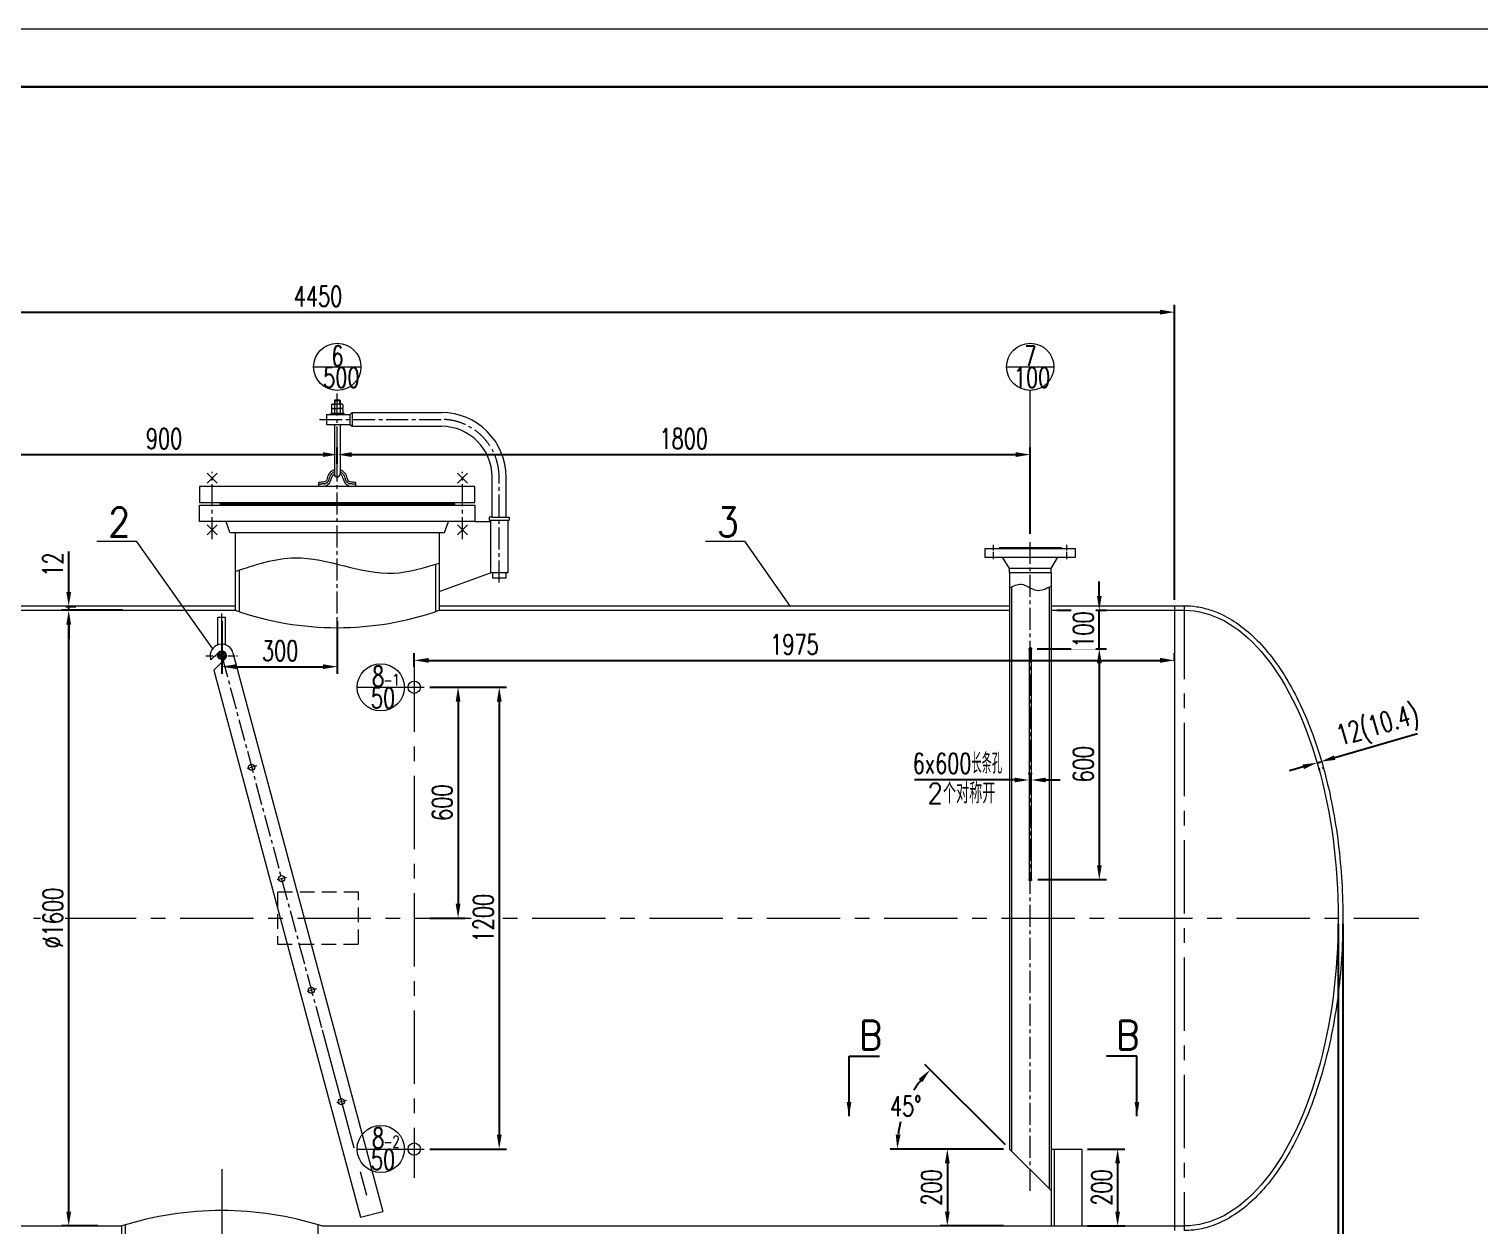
# Model space of a CAD drawing. Header units: millimetres. Extents: x 35105 to 422189, y -71206 to 1224.
# Drawn here: x 404793 to 408562, y -65407 to -62296 of the extents above; entities that cross this region are included whole.
import ezdxf
from ezdxf.enums import TextEntityAlignment as Align

# ---------------------------------------------------------------- set-up
doc = ezdxf.new("R2010")
doc.units = ezdxf.units.MM
for name, pattern in [('ACAD_ISO05W100', [33, 24, -3, 0, -3, 0, -3]), ('CENTER2', [28.575, 19.05, -3.175, 3.175, -3.175]), ('CENTERX2', [101.6, 63.5, -12.7, 12.7, -12.7]), ('DASHED', [19.05, 12.7, -6.35])]:
    doc.linetypes.add(name, pattern=pattern)
doc.layers.get('0').update_dxf_attribs({"lineweight": 18})
doc.layers.get('Defpoints').update_dxf_attribs({"lineweight": 18})
doc.layers.add('BORDER', color=7, linetype='Continuous')
for name, color, linetype, lineweight in [('短点划线', 1, 'CENTER2', 13), ('细实线', 1, 'Continuous', 13), ('虚线', 1, 'DASHED', 13), ('长点划线', 1, 'CENTERX2', 13)]:
    doc.layers.add(name, color=color, linetype=linetype, lineweight=lineweight)
doc.styles.add('HZ0', font='TXT.shx', dxfattribs={"width": 0.7, "bigfont": 'gbcbig.shx'})
doc.styles.get("Standard").update_dxf_attribs({"font": 'gbenor.shx', "width": 0.7, "bigfont": 'gbcbig.shx'})
doc.dimstyles.new('15倍', dxfattribs={"dimscale": 15, "dimtxt": 3.5, "dimasz": 2.5, "dimexe": 1.25, "dimexo": 1, "dimgap": 1, "dimtad": 1, "dimdec": 1, "dimdsep": 46, "dimtxsty": 'Standard', "dimcen": 0, "dimclrd": 1, "dimclre": 1, "dimclrt": 1, "dimadec": 0, "dimazin": 0, "dimtfac": 1, "dimtdec": 1, "dimtmove": 2, "dimatfit": 3, "dimfxl": 1, "dimtfill": 1, "dimarcsym": 0})
doc.dimstyles.new('15倍$0', dxfattribs={"dimscale": 15, "dimtxt": 3.5, "dimasz": 2.5, "dimexe": 1.25, "dimexo": 1, "dimgap": 1, "dimtad": 1, "dimdec": 1, "dimdsep": 46, "dimtxsty": 'HZ0', "dimcen": 0, "dimclrd": 1, "dimclre": 1, "dimclrt": 1, "dimadec": 0, "dimazin": 0, "dimtfac": 1, "dimtdec": 1, "dimtmove": 2, "dimatfit": 3, "dimfxl": 1, "dimtfill": 1, "dimarcsym": 0})
doc.dimstyles.new('15倍$2', dxfattribs={"dimscale": 15, "dimtxt": 3.5, "dimasz": 2.5, "dimexe": 1.25, "dimexo": 1, "dimgap": 1, "dimtad": 1, "dimtih": 1, "dimtoh": 1, "dimdec": 1, "dimdsep": 46, "dimtxsty": 'HZ0', "dimcen": 0, "dimclrd": 1, "dimclre": 1, "dimclrt": 1, "dimadec": 0, "dimazin": 0, "dimtfac": 1, "dimtdec": 1, "dimtmove": 2, "dimatfit": 3, "dimfxl": 1, "dimtfill": 1, "dimarcsym": 0})

# ---------------------------------------------------------------- blocks, each defined once
blk = doc.blocks.new('*D101')
at = {"color": 1, "linetype": 'Continuous', "lineweight": -2, "ltscale": 3, "transparency": 16777216}
for p, q in [((405834.4, -64006.5), (406033.3, -64006.5)), ((406014.5, -64044), (406014.5, -65169)), ((405834.4, -65206.5), (406033.3, -65206.5))]:
    blk.add_line(p, q, dxfattribs=at)
at = {"color": 1, "ltscale": 3, "transparency": 16777216}
for points in [[(406008.3, -64044), (406020.8, -64044), (406014.5, -64006.5)], [(406008.3, -65169), (406020.8, -65169), (406014.5, -65206.5)]]:
    blk.add_solid(points, dxfattribs=at)
at = {"layer": 'Defpoints', "color": 0, "ltscale": 3, "transparency": 16777216}
for p in [(405819.4, -64006.5), (405819.4, -65206.5), (406014.5, -65206.5)]:
    blk.add_point(p, dxfattribs=at)
at = {"color": 1, "ltscale": 3, "transparency": 16777216, "insert": (405973.3, -64606.5), "char_height": 52.5, "attachment_point": 5, "rotation": 90, "style": 'HZ0', "bg_fill": 3, "box_fill_scale": 1.1, "bg_fill_color": 256, "bg_fill_true_color": 13158600, "bg_fill_transparency": 697}
blk.add_mtext('1200', dxfattribs=at)
blk = doc.blocks.new('*D110')
at = {"layer": 'Defpoints', "color": 0, "ltscale": 3, "transparency": 16777216}
for p in [(405593.8, -63401.9), (405593.8, -63440.7), (404693.8, -63620.8)]:
    blk.add_point(p, dxfattribs=at)
at = {"layer": '细实线', "color": 1, "linetype": 'Continuous', "lineweight": -2, "ltscale": 3, "transparency": 16777216}
for p, q in [((404693.8, -63605.8), (404693.8, -63383.1)), ((405593.8, -63425.7), (405593.8, -63383.1)), ((404731.3, -63401.9), (405556.3, -63401.9))]:
    blk.add_line(p, q, dxfattribs=at)
at = {"layer": '细实线', "color": 1, "ltscale": 3, "transparency": 16777216}
for points in [[(404731.3, -63395.6), (404731.3, -63408.1), (404693.8, -63401.9)], [(405556.3, -63395.6), (405556.3, -63408.1), (405593.8, -63401.9)]]:
    blk.add_solid(points, dxfattribs=at)
at = {"layer": '细实线', "color": 1, "ltscale": 3, "transparency": 16777216, "insert": (405143.8, -63360.6), "char_height": 52.5, "attachment_point": 5, "style": 'HZ0', "bg_fill": 3, "box_fill_scale": 1.1, "bg_fill_color": 256, "bg_fill_true_color": 13158600, "bg_fill_transparency": 3402}
blk.add_mtext('900', dxfattribs=at)
blk = doc.blocks.new('*D111')
at = {"layer": 'Defpoints', "color": 0, "ltscale": 3, "transparency": 16777216}
for p in [(405593.8, -63425.7), (407393.8, -63401.9), (407393.8, -63622.8)]:
    blk.add_point(p, dxfattribs=at)
at = {"layer": '细实线', "color": 1, "lineweight": -2, "ltscale": 3, "transparency": 16777216}
for p, q in [((405593.8, -63410.7), (405593.8, -63383.1)), ((407393.8, -63607.8), (407393.8, -63383.1)), ((405631.3, -63401.9), (407356.3, -63401.9))]:
    blk.add_line(p, q, dxfattribs=at)
at = {"layer": '细实线', "color": 1, "ltscale": 3, "transparency": 16777216}
for points in [[(405631.3, -63395.6), (405631.3, -63408.1), (405593.8, -63401.9)], [(407356.3, -63395.6), (407356.3, -63408.1), (407393.8, -63401.9)]]:
    blk.add_solid(points, dxfattribs=at)
at = {"layer": '细实线', "color": 1, "ltscale": 3, "transparency": 16777216, "insert": (406493.8, -63360.6), "char_height": 52.5, "attachment_point": 5, "style": 'HZ0', "bg_fill": 3, "box_fill_scale": 1.1, "bg_fill_color": 256, "bg_fill_true_color": 13158600, "bg_fill_transparency": 3597}
blk.add_mtext('1800', dxfattribs=at)
blk = doc.blocks.new('*D112')
at = {"color": 1, "lineweight": -2, "ltscale": 3, "transparency": 16777216}
for p, q in [((407411.8, -63906.5), (407592, -63906.5)), ((407573.2, -63944), (407573.2, -64469)), ((407413.4, -64506.5), (407592, -64506.5))]:
    blk.add_line(p, q, dxfattribs=at)
at = {"color": 1, "ltscale": 3, "transparency": 16777216}
for points in [[(407567, -63944), (407579.5, -63944), (407573.2, -63906.5)], [(407567, -64469), (407579.5, -64469), (407573.2, -64506.5)]]:
    blk.add_solid(points, dxfattribs=at)
at = {"layer": 'Defpoints', "color": 0, "ltscale": 3, "transparency": 16777216}
for p in [(407396.8, -63906.5), (407398.4, -64506.5), (407573.2, -64506.5)]:
    blk.add_point(p, dxfattribs=at)
at = {"color": 1, "ltscale": 3, "transparency": 16777216, "insert": (407532, -64206.5), "char_height": 52.5, "attachment_point": 5, "rotation": 90, "style": 'HZ0', "bg_fill": 3, "box_fill_scale": 1.1, "bg_fill_color": 256, "bg_fill_true_color": 13158600, "bg_fill_transparency": 3547}
blk.add_mtext('600', dxfattribs=at)
blk = doc.blocks.new('*D113')
at = {"color": 1, "lineweight": -2, "ltscale": 3, "transparency": 16777216}
for p, q in [((407573.2, -63769), (407573.2, -63731.5)), ((407462.8, -63806.5), (407592, -63806.5)), ((407573.2, -63906.5), (407573.2, -63806.5)), ((407413.4, -63906.5), (407592, -63906.5)), ((407573.2, -63944), (407573.2, -63981.5))]:
    blk.add_line(p, q, dxfattribs=at)
at = {"color": 1, "ltscale": 3, "transparency": 16777216}
for points in [[(407567, -63769), (407579.5, -63769), (407573.2, -63806.5)], [(407567, -63944), (407579.5, -63944), (407573.2, -63906.5)]]:
    blk.add_solid(points, dxfattribs=at)
at = {"layer": 'Defpoints', "color": 0, "ltscale": 3, "transparency": 16777216}
for p in [(407447.8, -63806.5), (407398.4, -63906.5)]:
    blk.add_point(p, dxfattribs=at)
at = {"color": 1, "ltscale": 3, "transparency": 16777216, "insert": (407532, -63856.5), "char_height": 52.5, "attachment_point": 5, "rotation": 90, "style": 'HZ0', "bg_fill": 3, "box_fill_scale": 1.1, "bg_fill_color": 256, "bg_fill_true_color": 13158600, "bg_fill_transparency": 3597}
blk.add_mtext('100', dxfattribs=at)
at = {"layer": 'Defpoints', "color": 0, "ltscale": 3, "transparency": 16777216}
blk.add_point((407573.2, -63806.5), dxfattribs=at)
blk = doc.blocks.new('*D114')
at = {"color": 1, "lineweight": -2, "ltscale": 3, "transparency": 16777216}
for p, q in [((407353.3, -64247.5), (407093.2, -64247.5)), ((407390.8, -64232.5), (407390.8, -64228.8)), ((407396.8, -64247.5), (407390.8, -64247.5)), ((407396.8, -64232.5), (407396.8, -64228.8)), ((407434.3, -64247.5), (407471.8, -64247.5))]:
    blk.add_line(p, q, dxfattribs=at)
at = {"color": 1, "ltscale": 3, "transparency": 16777216}
for points in [[(407353.3, -64241.3), (407353.3, -64253.8), (407390.8, -64247.5)], [(407434.3, -64241.3), (407434.3, -64253.8), (407396.8, -64247.5)]]:
    blk.add_solid(points, dxfattribs=at)
at = {"layer": 'Defpoints', "color": 0, "ltscale": 3, "transparency": 16777216}
for p in [(407390.8, -64247.5), (407390.8, -64247.5), (407396.8, -64247.5)]:
    blk.add_point(p, dxfattribs=at)
at = {"color": 1, "ltscale": 3, "transparency": 16777216, "insert": (407204.5, -64204.5), "char_height": 52.5, "attachment_point": 5, "style": 'HZ0', "bg_fill": 3, "box_fill_scale": 1.1, "bg_fill_color": 256, "bg_fill_true_color": 13158600, "bg_fill_transparency": 3547}
blk.add_mtext('{\\Ftxt,gbcbig|c0;6\\Ftxt,gbcbig|c134;x600长条孔}', dxfattribs=at)
blk = doc.blocks.new('*D115')
at = {"color": 1, "lineweight": -2, "ltscale": 3, "transparency": 16777216}
for p, q in [((407324.8, -65206.5), (407159.7, -65206.5)), ((407178.5, -65244), (407178.5, -65369)), ((407324.8, -65406.5), (407159.7, -65406.5))]:
    blk.add_line(p, q, dxfattribs=at)
at = {"color": 1, "ltscale": 3, "transparency": 16777216}
for points in [[(407172.2, -65244), (407184.7, -65244), (407178.5, -65206.5)], [(407172.2, -65369), (407184.7, -65369), (407178.5, -65406.5)]]:
    blk.add_solid(points, dxfattribs=at)
at = {"layer": 'Defpoints', "color": 0, "ltscale": 3, "transparency": 16777216}
for p in [(407339.8, -65206.5), (407178.5, -65406.5), (407339.8, -65406.5)]:
    blk.add_point(p, dxfattribs=at)
at = {"color": 1, "ltscale": 3, "transparency": 16777216, "insert": (407137.2, -65306.5), "char_height": 52.5, "attachment_point": 5, "rotation": 90, "style": 'HZ0', "bg_fill": 3, "box_fill_scale": 1.1, "bg_fill_color": 256, "bg_fill_true_color": 13158600, "bg_fill_transparency": 3597}
blk.add_mtext('200', dxfattribs=at)
blk = doc.blocks.new('*D116')
at = {"color": 1, "lineweight": -2, "ltscale": 3, "transparency": 16777216}
for p, q in [((407329.2, -65195.9), (407120.4, -64987.2)), ((407324.1, -65206.5), (407029.6, -65206.5))]:
    blk.add_line(p, q, dxfattribs=at)
for start, end in [(142.3773, 148.3842), (166.0458, 172.6227)]:
    blk.add_arc((407339.8, -65206.5), 291.4, start, end, dxfattribs=at)
at = {"color": 1, "ltscale": 3, "transparency": 16777216}
for points in [[(407104.2, -65024.5), (407113.6, -65032.8), (407133.7, -65000.5)], [(407057, -65169.5), (407044.5, -65168.7), (407048.3, -65206.5)]]:
    blk.add_solid(points, dxfattribs=at)
at = {"layer": 'Defpoints', "color": 0, "ltscale": 3, "transparency": 16777216}
for p in [(407339.1, -65206.5), (407339.8, -65206.5), (407339.8, -65206.5), (407447.8, -65314.5)]:
    blk.add_point(p, dxfattribs=at)
at = {"color": 1, "ltscale": 3, "transparency": 16777216, "insert": (407070.5, -65095), "char_height": 52.5, "attachment_point": 5, "style": 'HZ0', "bg_fill": 3, "box_fill_scale": 1.1, "bg_fill_color": 256, "bg_fill_true_color": 13158600, "bg_fill_transparency": 3457}
blk.add_mtext('45°', dxfattribs=at)
at = {"layer": 'Defpoints', "color": 0, "ltscale": 3, "transparency": 16777216}
blk.add_point((407087.4, -65060.8), dxfattribs=at)
blk = doc.blocks.new('*D117')
at = {"color": 1, "lineweight": -2, "ltscale": 3, "transparency": 16777216}
for p, q in [((405293.8, -63835.1), (405293.8, -63971.7)), ((405593.8, -63835.1), (405593.8, -63971.7)), ((405331.3, -63953), (405556.3, -63953))]:
    blk.add_line(p, q, dxfattribs=at)
at = {"color": 1, "ltscale": 3, "transparency": 16777216}
for points in [[(405331.3, -63946.7), (405331.3, -63959.2), (405293.8, -63953)], [(405556.3, -63946.7), (405556.3, -63959.2), (405593.8, -63953)]]:
    blk.add_solid(points, dxfattribs=at)
at = {"layer": 'Defpoints', "color": 0, "ltscale": 3, "transparency": 16777216}
for p in [(405293.8, -63820.1), (405593.8, -63820.1), (405593.8, -63953)]:
    blk.add_point(p, dxfattribs=at)
at = {"color": 1, "ltscale": 3, "transparency": 16777216, "insert": (405445.4, -63911.7), "char_height": 52.5, "attachment_point": 5, "style": 'HZ0', "bg_fill": 3, "box_fill_scale": 1.1, "bg_fill_color": 256, "bg_fill_true_color": 13158600, "bg_fill_transparency": 3547}
blk.add_mtext('300', dxfattribs=at)
blk = doc.blocks.new('*D118')
at = {"color": 1, "lineweight": -2, "ltscale": 3, "transparency": 16777216}
for p, q in [((404896.2, -63759), (404896.2, -63653.6)), ((404881.2, -63806.5), (404877.5, -63806.5)), ((404888.7, -63796.5), (404915, -63796.5)), ((404896.2, -63806.5), (404896.2, -63796.5)), ((404896.2, -63844), (404896.2, -63881.5))]:
    blk.add_line(p, q, dxfattribs=at)
at = {"color": 1, "ltscale": 3, "transparency": 16777216}
for points in [[(404890, -63759), (404902.5, -63759), (404896.2, -63796.5)], [(404890, -63844), (404902.5, -63844), (404896.2, -63806.5)]]:
    blk.add_solid(points, dxfattribs=at)
at = {"layer": 'Defpoints', "color": 0, "ltscale": 3, "transparency": 16777216}
for p in [(404873.7, -63796.5), (404896.2, -63796.5), (404896.2, -63806.5)]:
    blk.add_point(p, dxfattribs=at)
at = {"color": 1, "ltscale": 3, "transparency": 16777216, "insert": (404855, -63687.6), "char_height": 52.5, "attachment_point": 5, "rotation": 90, "style": 'HZ0', "bg_fill": 3, "box_fill_scale": 1.1, "bg_fill_color": 256, "bg_fill_true_color": 13158600, "bg_fill_transparency": 3597}
blk.add_mtext('12', dxfattribs=at)
blk = doc.blocks.new('*D119')
at = {"color": 1, "lineweight": -2, "ltscale": 3, "transparency": 16777216}
for p, q in [((405834.4, -64006.5), (405926.4, -64006.5)), ((405907.6, -64044), (405907.6, -64569)), ((405834.4, -64606.5), (405926.4, -64606.5))]:
    blk.add_line(p, q, dxfattribs=at)
at = {"color": 1, "ltscale": 3, "transparency": 16777216}
for points in [[(405901.4, -64044), (405913.9, -64044), (405907.6, -64006.5)], [(405901.4, -64569), (405913.9, -64569), (405907.6, -64606.5)]]:
    blk.add_solid(points, dxfattribs=at)
at = {"layer": 'Defpoints', "color": 0, "ltscale": 3, "transparency": 16777216}
for p in [(405819.4, -64006.5), (405819.4, -64606.5), (405907.6, -64606.5)]:
    blk.add_point(p, dxfattribs=at)
at = {"color": 1, "ltscale": 3, "transparency": 16777216, "insert": (405866.4, -64306.5), "char_height": 52.5, "attachment_point": 5, "rotation": 90, "style": 'HZ0', "bg_fill": 3, "box_fill_scale": 1.1, "bg_fill_color": 256, "bg_fill_true_color": 13158600, "bg_fill_transparency": 577}
blk.add_mtext('600', dxfattribs=at)
blk = doc.blocks.new('*D120')
at = {"color": 1, "lineweight": -2, "ltscale": 3, "transparency": 16777216}
for p, q in [((408184.7, -64189.3), (408399.9, -64126.4)), ((408103.1, -64213.2), (408067.1, -64223.7)), ((408139.1, -64202.7), (408148.7, -64199.9)), ((408143.3, -64217.1), (408144.3, -64220.7)), ((408152.9, -64214.3), (408153.9, -64217.9))]:
    blk.add_line(p, q, dxfattribs=at)
at = {"color": 1, "ltscale": 3, "transparency": 16777216}
for points in [[(408182.9, -64183.4), (408186.4, -64195.3), (408148.7, -64199.9)], [(408101.3, -64207.2), (408104.8, -64219.2), (408139.1, -64202.7)]]:
    blk.add_solid(points, dxfattribs=at)
at = {"layer": 'Defpoints', "color": 0, "ltscale": 3, "transparency": 16777216}
for p in [(408139.1, -64202.7), (408148.7, -64199.9), (408148.7, -64199.9)]:
    blk.add_point(p, dxfattribs=at)
at = {"color": 1, "ltscale": 3, "transparency": 16777216, "insert": (408298.2, -64111.3), "char_height": 52.5, "attachment_point": 5, "rotation": 16.2993, "style": 'HZ0', "bg_fill": 3, "box_fill_scale": 1.1, "bg_fill_color": 256, "bg_fill_true_color": 13158600, "bg_fill_transparency": 3597}
blk.add_mtext('12(10.4)', dxfattribs=at)
blk = doc.blocks.new('*D121')
at = {"color": 1, "lineweight": -2, "ltscale": 3, "transparency": 16777216}
for p, q in [((403318.8, -63779.5), (403318.8, -63012.9)), ((407768.8, -63779.5), (407768.8, -63012.9)), ((403356.3, -63031.7), (407731.3, -63031.7))]:
    blk.add_line(p, q, dxfattribs=at)
at = {"color": 1, "ltscale": 3, "transparency": 16777216}
for points in [[(403356.3, -63025.4), (403356.3, -63037.9), (403318.8, -63031.7)], [(407731.3, -63025.4), (407731.3, -63037.9), (407768.8, -63031.7)]]:
    blk.add_solid(points, dxfattribs=at)
at = {"layer": 'Defpoints', "color": 0, "ltscale": 3, "transparency": 16777216}
for p in [(407768.8, -63031.7), (403318.8, -63794.5), (407768.8, -63794.5)]:
    blk.add_point(p, dxfattribs=at)
at = {"color": 1, "ltscale": 3, "transparency": 16777216, "insert": (405543.8, -62990.4), "char_height": 52.5, "attachment_point": 5, "style": 'HZ0', "bg_fill": 3, "box_fill_scale": 1.1, "bg_fill_color": 256, "bg_fill_true_color": 13158600, "bg_fill_transparency": 3547}
blk.add_mtext('4450', dxfattribs=at)
blk = doc.blocks.new('*D155')
at = {"color": 1, "lineweight": -2, "ltscale": 3, "transparency": 16777216}
for p, q in [((407542.8, -65206.5), (407639.6, -65206.5)), ((407620.8, -65244), (407620.8, -65369)), ((407542.8, -65406.5), (407639.6, -65406.5))]:
    blk.add_line(p, q, dxfattribs=at)
at = {"color": 1, "ltscale": 3, "transparency": 16777216}
for points in [[(407614.6, -65244), (407627.1, -65244), (407620.8, -65206.5)], [(407614.6, -65369), (407627.1, -65369), (407620.8, -65406.5)]]:
    blk.add_solid(points, dxfattribs=at)
at = {"layer": 'Defpoints', "color": 0, "ltscale": 3, "transparency": 16777216}
for p in [(407527.8, -65206.5), (407527.8, -65406.5), (407620.8, -65406.5)]:
    blk.add_point(p, dxfattribs=at)
at = {"color": 1, "ltscale": 3, "transparency": 16777216, "insert": (407579.6, -65306.5), "char_height": 52.5, "attachment_point": 5, "rotation": 90, "style": 'HZ0', "bg_fill": 3, "box_fill_scale": 1.1, "bg_fill_color": 256, "bg_fill_true_color": 13158600, "bg_fill_transparency": 3982}
blk.add_mtext('200', dxfattribs=at)
blk = doc.blocks.new('*D166')
at = {"color": 1, "lineweight": -2, "ltscale": 3, "transparency": 16777216}
for p, q in [((405793.8, -63953.1), (405793.8, -63917.8)), ((407768.8, -63938.4), (407768.8, -63917.8)), ((405831.3, -63936.6), (407731.3, -63936.6))]:
    blk.add_line(p, q, dxfattribs=at)
at = {"color": 1, "ltscale": 3, "transparency": 16777216}
for points in [[(405831.3, -63930.3), (405831.3, -63942.8), (405793.8, -63936.6)], [(407731.3, -63930.3), (407731.3, -63942.8), (407768.8, -63936.6)]]:
    blk.add_solid(points, dxfattribs=at)
at = {"layer": 'Defpoints', "color": 0, "ltscale": 3, "transparency": 16777216}
for p in [(407768.8, -63936.6), (407768.8, -63953.4), (405793.8, -63968.1)]:
    blk.add_point(p, dxfattribs=at)
at = {"color": 1, "ltscale": 3, "transparency": 16777216, "insert": (406781.3, -63895.3), "char_height": 52.5, "attachment_point": 5, "style": 'HZ0', "bg_fill": 3, "box_fill_scale": 1.1, "bg_fill_color": 256, "bg_fill_true_color": 13158600, "bg_fill_transparency": 652}
blk.add_mtext('1975', dxfattribs=at)
blk = doc.blocks.new('*D168')
at = {"color": 1, "lineweight": -2, "ltscale": 3, "transparency": 16777216}
for p, q in [((405036.4, -63806.5), (404877.5, -63806.5)), ((404896.2, -65369), (404896.2, -63844)), ((404972.2, -65406.5), (404877.5, -65406.5))]:
    blk.add_line(p, q, dxfattribs=at)
at = {"color": 1, "ltscale": 3, "transparency": 16777216}
for points in [[(404890, -63844), (404902.5, -63844), (404896.2, -63806.5)], [(404890, -65369), (404902.5, -65369), (404896.2, -65406.5)]]:
    blk.add_solid(points, dxfattribs=at)
at = {"layer": 'Defpoints', "color": 0, "ltscale": 3, "transparency": 16777216}
for p in [(404896.2, -63806.5), (405051.4, -63806.5), (404987.2, -65406.5)]:
    blk.add_point(p, dxfattribs=at)
at = {"color": 1, "ltscale": 3, "transparency": 16777216, "insert": (404855, -64606.5), "char_height": 52.5, "attachment_point": 5, "rotation": 90, "style": 'HZ0', "bg_fill": 3, "box_fill_scale": 1.1, "bg_fill_color": 256, "bg_fill_true_color": 13158600, "bg_fill_transparency": 4062}
blk.add_mtext('%%C1600', dxfattribs=at)
blk = doc.blocks.new('*D209')
at = {"color": 1, "linetype": 'Continuous', "lineweight": -2, "ltscale": 3, "transparency": 16777216}
for p, q in [((408193.8, -64621.5), (408193.8, -65666.6)), ((407768.8, -65431.5), (407768.8, -65666.6)), ((407806.3, -65647.8), (408156.3, -65647.8))]:
    blk.add_line(p, q, dxfattribs=at)
at = {"color": 1, "ltscale": 3, "transparency": 16777216}
for points in [[(407806.3, -65641.6), (407806.3, -65654.1), (407768.8, -65647.8)], [(408156.3, -65641.6), (408156.3, -65654.1), (408193.8, -65647.8)]]:
    blk.add_solid(points, dxfattribs=at)
at = {"layer": 'Defpoints', "color": 0, "ltscale": 3, "transparency": 16777216}
for p in [(408193.8, -64606.5), (407768.8, -65416.5), (408193.8, -65647.8)]:
    blk.add_point(p, dxfattribs=at)
at = {"color": 1, "ltscale": 3, "transparency": 16777216, "insert": (407981.3, -65606.6), "char_height": 52.5, "attachment_point": 5, "style": 'HZ0', "bg_fill": 3, "box_fill_scale": 1.1, "bg_fill_color": 256, "bg_fill_true_color": 13158600, "bg_fill_transparency": 3842}
blk.add_mtext('425', dxfattribs=at)
blk = doc.blocks.new('*D211')
at = {"color": 1, "linetype": 'Continuous', "lineweight": -2, "ltscale": 3, "transparency": 16777216}
for p, q in [((402881.8, -64621.6), (402881.8, -67333)), ((408205.8, -64621.5), (408205.8, -67333)), ((408168.3, -67314.3), (402919.3, -67314.3))]:
    blk.add_line(p, q, dxfattribs=at)
at = {"color": 1, "ltscale": 3, "transparency": 16777216}
for points in [[(402919.3, -67308), (402919.3, -67320.5), (402881.8, -67314.3)], [(408168.3, -67308), (408168.3, -67320.5), (408205.8, -67314.3)]]:
    blk.add_solid(points, dxfattribs=at)
at = {"layer": 'Defpoints', "color": 0, "ltscale": 3, "transparency": 16777216}
for p in [(402881.8, -64606.6), (408205.8, -64606.5), (402881.8, -67314.3)]:
    blk.add_point(p, dxfattribs=at)
at = {"color": 1, "ltscale": 3, "transparency": 16777216, "insert": (405543.8, -67273), "char_height": 52.5, "attachment_point": 5, "style": 'HZ0', "bg_fill": 3, "box_fill_scale": 1.1, "bg_fill_color": 256, "bg_fill_true_color": 13158600, "bg_fill_transparency": 3922}
blk.add_mtext('～5324', dxfattribs=at)

msp = doc.modelspace()

# ---------------------------------------------------------------- linework, layer by layer
at = {"color": 4, "ltscale": 3}
for p, q in [((405532.45, -63173.79), (405655.1, -63173.79)), ((407332.45, -63173.79), (407455.1, -63173.79)), ((405645.49, -64006.55), (405768.14, -64006.55)), ((405645.49, -65206.55), (405768.14, -65206.55))]:
    msp.add_line(p, q, dxfattribs=at)
for p, q in [((405579.02, -63272.91), (405579.02, -63282.41)), ((405581.52, -63270.41), (405593.77, -63270.41)), ((405581.52, -63270.41), (405582.52, -63270.41)), ((405587.77, -63259.66), (405586.27, -63261.16)), ((405586.27, -63261.16), (405601.27, -63261.16)), ((405586.27, -63261.16), (405586.27, -63270.41)), ((405586.27, -63272.91), (405586.27, -63282.41)), ((405587.77, -63259.66), (405599.77, -63259.66)), ((405605.02, -63270.41), (405593.77, -63270.41)), ((405599.77, -63259.66), (405601.27, -63261.16)), ((405601.27, -63261.16), (405601.27, -63270.41)), ((405601.27, -63272.91), (405601.27, -63282.41)), ((405608.52, -63272.91), (405608.52, -63282.41)), ((405566.02, -63297.41), (405566.02, -63323.41)), ((405566.02, -63297.41), (405627.52, -63297.41)), ((405576.77, -63294.41), (405610.77, -63294.41)), ((405576.77, -63294.41), (405576.77, -63297.41)), ((405579.02, -63282.41), (405593.77, -63282.41)), ((405579.02, -63284.91), (405579.02, -63294.41)), ((405581.52, -63282.41), (405582.52, -63282.41)), ((405586.27, -63284.91), (405586.27, -63294.41)), ((405608.52, -63282.41), (405593.77, -63282.41)), ((405601.27, -63284.91), (405601.27, -63294.41)), ((405608.52, -63284.91), (405608.52, -63294.41)), ((405610.77, -63294.41), (405610.77, -63297.41)), ((405627.52, -63297.41), (405632.52, -63292.41)), ((405627.52, -63323.41), (405627.52, -63297.41)), ((405632.52, -63292.41), (405632.52, -63328.41)), ((405632.52, -63292.41), (405864.2, -63292.41)), ((405566.02, -63323.41), (405627.52, -63323.41)), ((405586.27, -63323.41), (405586.27, -63452.56)), ((405601.27, -63323.41), (405601.27, -63452.56)), ((405627.52, -63323.41), (405632.52, -63328.41)), ((405632.52, -63328.41), (405864.2, -63328.41)), ((405935.45, -63328.41), (405935.5, -63328.41)), ((405996.2, -63564.38), (405996.2, -63460.41)), ((406032.2, -63564.38), (406032.2, -63460.41)), ((405951.27, -63484.71), (405236.27, -63484.71)), ((405236.27, -63484.71), (405236.27, -63526.71)), ((405545.52, -63484.71), (405545.52, -63474.59)), ((405642.02, -63484.71), (405642.02, -63474.59)), ((405951.27, -63526.71), (405951.27, -63484.71)), ((405236.27, -63526.71), (405951.27, -63526.71)), ((405236.27, -63533.71), (405951.27, -63533.71)), ((405236.27, -63575.71), (405236.27, -63533.71)), ((405288.77, -63528.71), (405288.77, -63526.71)), ((405288.77, -63528.71), (405898.77, -63528.71)), ((405288.77, -63528.71), (405898.77, -63528.71)), ((405288.77, -63531.71), (405898.77, -63531.71)), ((405288.77, -63531.71), (405288.77, -63533.71)), ((405898.77, -63528.71), (405898.77, -63526.71)), ((405898.77, -63531.71), (405898.77, -63533.71)), ((405951.27, -63533.71), (405951.27, -63575.71)), ((405951.27, -63575.71), (405236.27, -63575.71)), ((405315.05, -63604.71), (405304.77, -63575.71)), ((405872.5, -63604.71), (405882.77, -63575.71)), ((405951.27, -63575.71), (405991.7, -63575.71)), ((405988.41, -63564.38), (405988.41, -63571.88)), ((405996.2, -63564.38), (405988.41, -63564.38)), ((405988.41, -63571.88), (406039.99, -63571.88)), ((405991.7, -63571.88), (405991.7, -63708.71)), ((405996.2, -63564.38), (406039.99, -63564.38)), ((406036.7, -63571.88), (406036.7, -63708.71)), ((406039.99, -63564.38), (406039.99, -63571.88)), ((405315.05, -63604.71), (405872.5, -63604.71)), ((405328.77, -63604.71), (405328.77, -63806.55)), ((405858.77, -63604.71), (405858.77, -63806.55)), ((407511.27, -63646.55), (407276.27, -63646.55)), ((407276.27, -63646.55), (407276.27, -63668.55)), ((407474.77, -63644.55), (407312.77, -63644.55)), ((407312.77, -63644.55), (407312.77, -63646.55)), ((407474.77, -63644.55), (407474.77, -63646.55)), ((407511.27, -63668.55), (407511.27, -63646.55)), ((405848.77, -63686.74), (405848.77, -63809.99)), ((407276.27, -63668.55), (407511.27, -63668.55)), ((407339.77, -63697.55), (407322.04, -63668.55)), ((407447.77, -63697.55), (407465.51, -63668.55)), ((405338.77, -63702.25), (405338.77, -63809.99)), ((405858.77, -63757.98), (405991.7, -63708.71)), ((406036.7, -63708.71), (405991.7, -63708.71)), ((405997.5, -63722.87), (405997.5, -63708.71)), ((406032.2, -63722.87), (405997.5, -63722.87)), ((406032.2, -63722.87), (406032.2, -63708.71)), ((407447.77, -63697.55), (407339.77, -63697.55)), ((407339.77, -63709.55), (407339.77, -63697.55)), ((407447.77, -63709.55), (407339.77, -63709.55)), ((407447.77, -63709.55), (407447.77, -63697.55)), ((405264.8, -63932.22), (405265.69, -63935.57)), ((405523.31, -64897.02), (405653.81, -65384.03)), ((405585.43, -64897.02), (405711.76, -65368.5))]:
    msp.add_line(p, q)
at = {"color": 1}
for p, q in [((405587.77, -63259.66), (405587.77, -63270.41)), ((405599.77, -63259.66), (405599.77, -63270.41))]:
    msp.add_line(p, q, dxfattribs=at)
at = {"ltscale": 3}
for p, q in [((405255.69, -63476.55), (405281.86, -63450.37)), ((405281.86, -63476.55), (405255.69, -63450.37)), ((405931.86, -63476.55), (405905.69, -63450.37)), ((405905.69, -63476.55), (405931.86, -63450.37)), ((405255.69, -63610.14), (405281.86, -63583.97)), ((405281.86, -63610.14), (405255.69, -63583.97)), ((405931.86, -63610.14), (405905.69, -63583.97)), ((405905.69, -63610.14), (405931.86, -63583.97)), ((407339.77, -63709.55), (407339.77, -65206.55)), ((407447.77, -63709.55), (407447.77, -65406.55)), ((407344.77, -63745.57), (407344.77, -65211.55)), ((407442.77, -63746.08), (407442.77, -65309.55)), ((403293.77, -63806.55), (405328.77, -63806.55)), ((404716.27, -63794.55), (405328.77, -63794.55)), ((405858.77, -63794.55), (407339.77, -63794.55)), ((405858.77, -63806.55), (407339.77, -63806.55)), ((407447.77, -63794.55), (407793.77, -63794.55)), ((407447.77, -63806.55), (407793.77, -63806.55)), ((407768.77, -63794.55), (407768.77, -65418.55)), ((407390.77, -63906.55), (407390.77, -64506.55)), ((407396.77, -64506.55), (407396.77, -63906.55)), ((407339.77, -65206.55), (407447.77, -65314.55)), ((407447.77, -65206.55), (407527.77, -65206.55)), ((407455.77, -65206.55), (407455.77, -65406.55)), ((407527.77, -65206.55), (407527.77, -65406.55)), ((405653.81, -65384.03), (405711.76, -65368.5)), ((404192.77, -65406.55), (405033.77, -65406.55)), ((405033.77, -65612.55), (405033.77, -65406.55)), ((405043.77, -65544.95), (405043.77, -65403.46)), ((405543.77, -65522.07), (405543.77, -65403.46)), ((405553.77, -65406.55), (407793.77, -65406.55))]:
    msp.add_line(p, q, dxfattribs=at)
at = {"color": 4, "ltscale": 3}
for centre in [(405593.77, -63173.79), (407393.77, -63173.79), (405706.81, -64006.55), (405706.81, -65206.55)]:
    msp.add_circle(centre, 61.32, dxfattribs=at)
at = {"ltscale": 3}
for centre in [(405793.77, -64006.55), (405793.77, -65206.55)]:
    msp.add_circle(centre, 16, dxfattribs=at)
for centre in [(405371.42, -64214.23), (405449.07, -64504.01), (405526.71, -64793.79), (405604.36, -65083.57)]:
    msp.add_circle(centre, 8)
for centre, radius, start, end in [((405581.52, -63272.91), 2.5, 90, 180), ((405583.77, -63272.91), 2.5, 0, 90), ((405588.77, -63272.91), 2.5, 90, 180), ((405598.77, -63272.91), 2.5, 0, 90), ((405603.77, -63272.91), 2.5, 90, 180), ((405606.02, -63272.91), 2.5, 0, 90), ((405581.52, -63284.91), 2.5, 90, 180), ((405583.77, -63284.91), 2.5, 0, 90), ((405588.77, -63284.91), 2.5, 90, 180), ((405598.77, -63284.91), 2.5, 0, 90), ((405603.77, -63284.91), 2.5, 90, 180), ((405606.02, -63284.91), 2.5, 0, 90), ((405864.2, -63460.41), 168, 0, 90), ((405864.2, -63460.41), 132, 0, 90), ((405554.96, -63461.32), 23.41, 271.52823, 351.3517), ((405558.2, -63462.84), 10, 276.2356, 354.28112), ((405593.77, -63466.41), 25.75, 106.93353, 174.28112), ((405593.77, -63466.41), 15.75, 118.43689, 174.28112), ((405593.77, -63452.56), 7.5, 180, 0), ((405593.77, -63466.41), 25.75, 5.71888, 73.06647), ((405593.77, -63466.41), 15.75, 5.71888, 61.56311), ((405632.59, -63461.32), 23.41, 188.6483, 268.47177), ((405629.35, -63462.84), 10, 185.71888, 263.7644), ((405593.77, -63788.41), 317.5, 96.2356, 98.74102), ((405593.77, -63788.41), 317.5, 81.25898, 83.7644)]:
    msp.add_arc(centre, radius, start, end)
at = {"color": 1, "linetype": 'ACAD_ISO05W100', "ltscale": 0.1}
for centre, radius, start, end in [((405558.2, -63462.84), 15, 276.2356, 354.28112), ((405593.77, -63466.41), 20.75, 111.18901, 174.28112), ((405593.77, -63466.41), 20.75, 5.71888, 68.81099), ((405629.35, -63462.84), 15, 185.71888, 263.7644), ((405593.77, -63788.41), 312.5, 96.2356, 98.882), ((405593.77, -63788.41), 312.5, 81.118, 83.7644)]:
    msp.add_arc(centre, radius, start, end, dxfattribs=at)
at = {"ltscale": 3}
for centre, radius, start, end in [((405593.77, -63051.71), 800, 250.65534, 289.34466), ((407393.77, -63906.55), 3, 0, 180), ((407393.77, -64506.55), 3, 180, 0), ((405293.77, -66230.13), 863.65, 72.47935, 107.52065)]:
    msp.add_arc(centre, radius, start, end, dxfattribs=at)
at = {"ltscale": 3, "extrusion": (0, 0, -1)}
msp.add_ellipse((407793.77, -64606.55), major_axis=(0, 800), ratio=0.5, start_param=0, end_param=3.1415927, dxfattribs=at)
at = {"color": 1, "ltscale": 3}
msp.add_spline([(405328.77, -63705.63), (405484.48, -63670.14), (405739.77, -63709.93), (405858.77, -63683.64)], degree=3, dxfattribs=at)
at = {"ltscale": 3}
msp.add_open_spline([(407793.77, -63794.55), (407804.85, -63794.55), (407815.92, -63795.42), (407837.97, -63798.88), (407848.95, -63801.47), (407870.7, -63808.35), (407881.48, -63812.63), (407909.1, -63825.86), (407925.74, -63836.08), (407958.08, -63860.43), (407973.79, -63874.56), (408004.1, -63906.5), (408018.7, -63924.31), (408046.59, -63963.29), (408059.89, -63984.47), (408085.02, -64029.89), (408096.86, -64054.13), (408118.89, -64105.29), (408129.09, -64132.22), (408147.72, -64188.34), (408156.15, -64217.55), (408171.12, -64277.79), (408177.66, -64308.83), (408188.74, -64372.26), (408193.29, -64404.66), (408200.33, -64470.33), (408202.83, -64503.59), (408205.72, -64570.48), (408206.12, -64604.1), (408204.83, -64671.18), (408203.13, -64704.65), (408197.67, -64770.9), (408193.9, -64803.69), (408184.34, -64868.09), (408178.55, -64899.71), (408165.05, -64961.29), (408157.33, -64991.24), (408140.07, -65049.05), (408130.53, -65076.89), (408109.76, -65130.05), (408098.54, -65155.36), (408074.55, -65203.06), (408061.79, -65225.45), (408034.91, -65266.97), (408020.79, -65286.1), (407991.36, -65320.8), (407976.06, -65336.38), (407944.44, -65363.69), (407928.14, -65375.43), (407894.74, -65394.84), (407877.66, -65402.51), (407846.48, -65412.44), (407832.48, -65415.48), (407810.22, -65418.07), (407802, -65418.55), (407793.77, -65418.55)], degree=3, knots=[0, 0, 0, 0, 0.0783611, 0.0783611, 0.1567223, 0.1567223, 0.2350834, 0.2350834, 0.3600198, 0.3600198, 0.4849562, 0.4849562, 0.6098925, 0.6098925, 0.7348289, 0.7348289, 0.8597653, 0.8597653, 0.9847017, 0.9847017, 1.109638, 1.109638, 1.2345744, 1.2345744, 1.3595108, 1.3595108, 1.4844472, 1.4844472, 1.6093836, 1.6093836, 1.7343199, 1.7343199, 1.8592563, 1.8592563, 1.9841927, 1.9841927, 2.1091291, 2.1091291, 2.2340655, 2.2340655, 2.3590018, 2.3590018, 2.4839382, 2.4839382, 2.6088746, 2.6088746, 2.733811, 2.733811, 2.8587473, 2.8587473, 2.9836837, 2.9836837, 3.0834002, 3.0834002, 3.1415927, 3.1415927, 3.1415927, 3.1415927], dxfattribs=at)
at = {"color": 0, "linetype": 'ByBlock'}
msp.add_point((405549.02, -63310.41), dxfattribs=at)
at = {"layer": 'BORDER', "linetype": 'Continuous', "lineweight": 30, "ltscale": 5}
msp.add_lwpolyline([(402300.81, -62445.86), (414375.81, -62445.86), (414375.81, -71055.86), (402300.81, -71055.86)], close=True, dxfattribs=at)
at = {"layer": '短点划线', "ltscale": 3}
for p, q in [((405593.77, -63900.46), (405593.77, -63235.11)), ((405549.02, -63310.41), (405864.2, -63310.41)), ((405268.77, -63621.71), (405268.77, -63446.55)), ((405918.77, -63621.71), (405918.77, -63446.55)), ((406014.2, -63734.11), (406014.2, -63460.41)), ((407393.77, -65314.94), (407393.77, -63622.76)), ((407389.14, -63906.55), (407398.41, -63906.55)), ((405768.14, -64006.55), (405819.41, -64006.55)), ((407389.14, -64506.55), (407398.41, -64506.55)), ((405768.14, -65206.55), (405819.41, -65206.55))]:
    msp.add_line(p, q, dxfattribs=at)
at = {"layer": '短点划线'}
for p, q in [((407298.77, -63673.64), (407298.77, -63636.59)), ((407488.77, -63673.64), (407488.77, -63636.59)), ((405384.61, -64210.7), (405358.23, -64217.77)), ((405462.26, -64500.48), (405435.87, -64507.55)), ((405539.9, -64790.25), (405513.52, -64797.32)), ((405617.55, -65080.03), (405591.17, -65087.1))]:
    msp.add_line(p, q, dxfattribs=at)
at = {"layer": '短点划线', "ltscale": 3}
msp.add_arc((405864.2, -63460.41), 150, 0, 90, dxfattribs=at)
at = {"layer": '细实线'}
msp.add_lwpolyline([(401925.81, -71205.86), (414525.81, -71205.86), (414525.81, -62295.86), (401925.81, -62295.86)], close=True, dxfattribs=at)
at = {"layer": '细实线', "ltscale": 3}
msp.add_spline([(407339.77, -63748.02), (407370.3, -63738.83), (407409.66, -63754.27), (407447.77, -63743.61)], degree=3, dxfattribs=at)
at = {"layer": '虚线', "ltscale": 3}
msp.add_lwpolyline([(405438.77, -64674.05), (405648.77, -64674.05), (405648.77, -64539.05), (405438.77, -64539.05)], close=True, dxfattribs=at)
at = {"layer": '长点划线', "ltscale": 3}
for p, q in [((407793.77, -63794.55), (407793.77, -65418.55)), ((405793.77, -63931.9), (405793.77, -65281.2)), ((402747.58, -64606.55), (408403.41, -64606.55)), ((405293.77, -65258.8), (405293.77, -66687.23))]:
    msp.add_line(p, q, dxfattribs=at)
at = {"layer": '长点划线', "ltscale": 5}
msp.add_line((405554.37, -64897.02), (405685.42, -65386.1), dxfattribs=at)

# ---------------------------------------------------------------- texts
at = {"color": 4, "lineweight": 25, "style": 'HZ0', "width": 0.7}
for s, p in [('6', (405594.26, -63171.5)), ('7', (407394.26, -63171.5))]:
    msp.add_text(s, height=52.5, dxfattribs=at).set_placement(p, align=Align.CENTER)
for s, height, p in [('500', 52.5, (405557.04, -63227.81)), ('100', 52.5, (407351.34, -63227.81)), ('8', 52.5, (405684.18, -64004.26)), ('-1', 30, (405713.96, -64002.35)), ('50', 52.5, (405681.08, -64060.56)), ('8', 52.5, (405684.18, -65204.26)), ('-2', 30, (405713.96, -65202.35)), ('50', 52.5, (405681.08, -65260.56))]:
    msp.add_text(s, height=height, dxfattribs=at).set_placement(p)
at = {"layer": '细实线', "color": 6, "style": 'HZ0', "width": 0.9}
for p in [(406948.85, -64948.02), (407616.95, -64948.02)]:
    msp.add_text('B', height=75, dxfattribs=at).set_placement(p)

# ---------------------------------------------------------------- leaders
at = {"ltscale": 3}
msp.add_leader([(407671.02, -65121.43), (407671.02, -64965.46), (407592.21, -64965.46)], dimstyle='15倍', override={"dimgap": 1, "dimtad": 1, "dimtmove": 0}, dxfattribs=at)

# ---------------------------------------------------------------- next in the draw order: dimensions: what is measured, and where the dimension line sits
dim = msp.add_linear_dim(base=(404896.22, -63796.55), p1=(404896.22, -63806.55), p2=(404873.73, -63796.55), angle=90, text='12', dimstyle='15倍$0', override={"dimtmove": 0}, dxfattribs=at)
dim.commit()
dim.dimension.update_dxf_attribs({"geometry": '*D118', "text_midpoint": (404854.97, -63687.56)})
dim = msp.add_linear_dim(base=(405593.77, -63952.99), p1=(405293.77, -63820.13), p2=(405593.77, -63820.13), dimstyle='15倍$0', override={"dimtmove": 0}, dxfattribs=at)
dim.commit()
dim.dimension.update_dxf_attribs({"geometry": '*D117', "text_midpoint": (405445.43, -63952.99), "dimtype": 160})
for base, p1, p2, angle, override, picture, middle in [((407573.21, -64506.55), (407396.77, -63906.55), (407398.41, -64506.55), 90, {"dimtmove": 0}, '*D112', (407531.96, -64206.55)), ((406014.53, -65206.55), (405819.41, -64006.55), (405819.41, -65206.55), 90, {"dimfxl": 2, "dimtfill": 1, "dimarcsym": 1}, '*D101', (405973.28, -64606.55)), ((408193.77, -65647.8), (407768.77, -65416.55), (408193.77, -64606.55), 180, {"dimtmove": 0, "dimfxl": 2, "dimarcsym": 1}, '*D209', (407981.27, -65606.55)), ((407178.48, -65406.55), (407339.77, -65206.55), (407339.77, -65406.55), 90, {"dimtmove": 0}, '*D115', (407137.23, -65306.55)), ((407620.83, -65406.55), (407527.77, -65206.55), (407527.77, -65406.55), 90, {"dimtmove": 0}, '*D155', (407579.58, -65306.55))]:
    dim = msp.add_linear_dim(base=base, p1=p1, p2=p2, angle=angle, dimstyle='15倍$0', override=override, dxfattribs=at)
    dim.commit()
    dim.dimension.update_dxf_attribs({"geometry": picture, "text_midpoint": middle})
dim = msp.add_aligned_dim(p1=(408139.06, -64202.68), p2=(408148.66, -64199.87), distance=0, text='12(10.4)', dimstyle='15倍$0', override={"dimtmove": 0}, dxfattribs=at)
dim.commit()
dim.dimension.update_dxf_attribs({"geometry": '*D120', "text_midpoint": (408298.22, -64111.34)})
at = {"layer": '细实线', "ltscale": 3}
dim = msp.add_linear_dim(base=(405593.77, -63401.89), p1=(404693.77, -63620.76), p2=(405593.77, -63440.66), dimstyle='15倍$0', override={"dimtmove": 1, "dimfxl": 2, "dimtfill": 1, "dimarcsym": 1}, dxfattribs=at)
dim.commit()
dim.dimension.update_dxf_attribs({"geometry": '*D110', "text_midpoint": (405143.77, -63360.64)})

# ---------------------------------------------------------------- next in the draw order: hatches: boundary and pattern name
at = {"layer": '细实线'}
h = msp.add_hatch(dxfattribs=at)
h.set_pattern_fill('ANSI31', color=256, style=0)
h.set_pattern_definition([(45, (-32825.0133, -10856.2553), (-2.24506403, 2.24506403), [])])
h.paths.add_polyline_path([(405293.77, -63914.46, 0.4142136), (405283.77, -63924.46), (405293.77, -63924.46)])
h.paths.add_polyline_path([(405293.77, -63914.46), (405293.77, -63924.46), (405303.77, -63924.46, 0.4142136)])
h.paths.add_polyline_path([(405293.77, -63924.46), (405283.77, -63924.46, 0.4142136), (405293.77, -63934.46)])
h.paths.add_polyline_path([(405293.77, -63924.46), (405293.77, -63934.46, 0.0655435), (405296.36, -63934.11)])
h.paths.add_polyline_path([(405303.77, -63924.46), (405293.77, -63924.46), (405296.36, -63934.11, 0.3394543)])

# ---------------------------------------------------------------- next in the draw order: linework, layer by layer
for p, q in [((405283.77, -63824.46), (405303.77, -63824.46)), ((405283.77, -63896.17), (405283.77, -63824.46)), ((405303.77, -63896.17), (405303.77, -63824.46)), ((405265.69, -63935.57), (405285.29, -63915.97)), ((405322.75, -63916.69), (405585.43, -64897.02)), ((405272.87, -63962.33), (405302.26, -63932.94)), ((405272.87, -63962.33), (405523.31, -64897.02))]:
    msp.add_line(p, q)
at = {"ltscale": 3}
msp.add_line((407339.77, -65206.55), (407339.13, -65206.55), dxfattribs=at)
msp.add_circle((405293.77, -63924.46), 10)
for radius, start, end in [(30, 15, 195), (12, 315, 135)]:
    msp.add_arc((405293.77, -63924.46), radius, start, end)
at = {"layer": '短点划线'}
msp.add_line((405252.63, -63924.46), (405334.92, -63924.46), dxfattribs=at)
at = {"layer": '短点划线', "ltscale": 3}
msp.add_line((405293.77, -63924.46), (405554.37, -64897.02), dxfattribs=at)
at = {"layer": '长点划线'}
msp.add_line((405293.77, -63939.4), (405293.77, -63814.6), dxfattribs=at)

# ---------------------------------------------------------------- next in the draw order: dimensions: what is measured, and where the dimension line sits
at = {"ltscale": 3}
for base, p1, p2, picture, middle in [((407573.21, -63806.55), (407398.41, -63906.55), (407447.77, -63806.55), '*D113', (407531.96, -63856.55)), ((405907.62, -64606.55), (405819.41, -64006.55), (405819.41, -64606.55), '*D119', (405866.37, -64306.55))]:
    dim = msp.add_linear_dim(base=base, p1=p1, p2=p2, angle=90, dimstyle='15倍$0', override={"dimtmove": 0}, dxfattribs=at)
    dim.commit()
    dim.dimension.update_dxf_attribs({"geometry": picture, "text_midpoint": middle})
dim = msp.add_linear_dim(base=(407390.77, -64247.53), p1=(407396.77, -64247.53), p2=(407390.77, -64247.53), text='{\\Ftxt,gbcbig|c0;<>\\Ftxt,gbcbig|c134;x600长条孔}', dimstyle='15倍$0', override={"dimtmove": 0}, dxfattribs=at)
dim.commit()
dim.dimension.update_dxf_attribs({"geometry": '*D114', "text_midpoint": (407204.5, -64204.54)})
at = {"layer": '细实线', "ltscale": 3}
dim = msp.add_linear_dim(base=(407393.77, -63401.89), p1=(405593.77, -63425.66), p2=(407393.77, -63622.76), dimstyle='15倍$0', override={"dimtmove": 0}, dxfattribs=at)
dim.commit()
dim.dimension.update_dxf_attribs({"geometry": '*D111', "text_midpoint": (406493.77, -63360.64)})

# ---------------------------------------------------------------- next in the draw order: linework, layer by layer
at = {"color": 4, "ltscale": 3}
msp.add_line((407393.77, -63383.14), (407393.77, -63235.11), dxfattribs=at)

# ---------------------------------------------------------------- next in the draw order: texts
at = {"layer": '细实线', "color": 1, "style": 'HZ0', "width": 0.9}
msp.add_text('2个对称开', height=52.5, dxfattribs=at).set_placement((407126.66, -64308.32))

# ---------------------------------------------------------------- next in the draw order: dimensions: what is measured, and where the dimension line sits
at = {"ltscale": 3}
dim = msp.add_linear_dim(base=(407768.77, -63936.58), p1=(405793.77, -63968.14), p2=(407768.77, -63953.4), dimstyle='15倍$0', override={"dimtmove": 0}, dxfattribs=at)
dim.commit()
dim.dimension.update_dxf_attribs({"geometry": '*D166', "text_midpoint": (406781.27, -63936.58), "dimtype": 160})
dim = msp.add_angular_dim_2l(base=(407087.38, -65060.83), line1=((407339.77, -65206.55), (407339.13, -65206.55)), line2=((407339.77, -65206.55), (407447.77, -65314.55)), dimstyle='15倍$2', override={"dimtmove": 1}, dxfattribs=at)
dim.commit()
dim.dimension.update_dxf_attribs({"geometry": '*D116', "text_midpoint": (407070.52, -65095.02)})

# ---------------------------------------------------------------- next in the draw order: linework, layer by layer
msp.add_line((407447.77, -65314.55), (407447.13, -65314.55), dxfattribs=at)

# ---------------------------------------------------------------- next in the draw order: dimensions: what is measured, and where the dimension line sits
dim = msp.add_linear_dim(base=(407768.77, -63031.69), p1=(403318.77, -63794.55), p2=(407768.77, -63794.55), dimstyle='15倍$0', override={"dimtmove": 0}, dxfattribs=at)
dim.commit()
dim.dimension.update_dxf_attribs({"geometry": '*D121', "text_midpoint": (405543.77, -62990.44)})

# ---------------------------------------------------------------- next in the draw order: leaders
msp.add_leader([(406923.13, -65121.43), (406923.13, -64965.46), (407001.94, -64965.46)], dimstyle='15倍', override={"dimgap": 1, "dimtad": 1, "dimtmove": 0}, dxfattribs=at)

# ---------------------------------------------------------------- next in the draw order: linework, layer by layer
at = {"layer": '细实线', "color": 6}
for p, q in [((404969.23, -63626.45), (405071.28, -63626.45)), ((405071.28, -63626.45), (405269.76, -63906.47)), ((406549.96, -63626.45), (406652.01, -63626.45)), ((406652.01, -63626.45), (406770.45, -63796.55))]:
    msp.add_line(p, q, dxfattribs=at)

# ---------------------------------------------------------------- next in the draw order: texts
at = {"layer": '细实线', "color": 6, "style": 'HZ0', "width": 0.9}
for s, p in [('2', (405027.62, -63614.75)), ('3', (406608.35, -63614.75))]:
    msp.add_text(s, height=75, dxfattribs=at).set_placement(p, align=Align.CENTER)

# ---------------------------------------------------------------- next in the draw order: dimensions: what is measured, and where the dimension line sits
at = {"ltscale": 3}
dim = msp.add_linear_dim(base=(404896.22, -63806.55), p1=(404987.18, -65406.55), p2=(405051.4, -63806.55), angle=90, text='%%C<>', dimstyle='15倍$0', override={"dimtmove": 0}, dxfattribs=at)
dim.commit()
dim.dimension.update_dxf_attribs({"geometry": '*D168', "text_midpoint": (404854.97, -64606.55)})

# ---------------------------------------------------------------- next in the draw order: dimensions: what is measured, and where the dimension line sits
dim = msp.add_linear_dim(base=(402881.77, -67314.26), p1=(408205.77, -64606.55), p2=(402881.77, -64606.56), text='～<>', dimstyle='15倍$0', override={"dimtmove": 0, "dimfxl": 2, "dimarcsym": 1}, dxfattribs=at)
dim.commit()
dim.dimension.update_dxf_attribs({"geometry": '*D211', "text_midpoint": (405543.77, -67273.01)})

doc.saveas('drawing.dxf')
